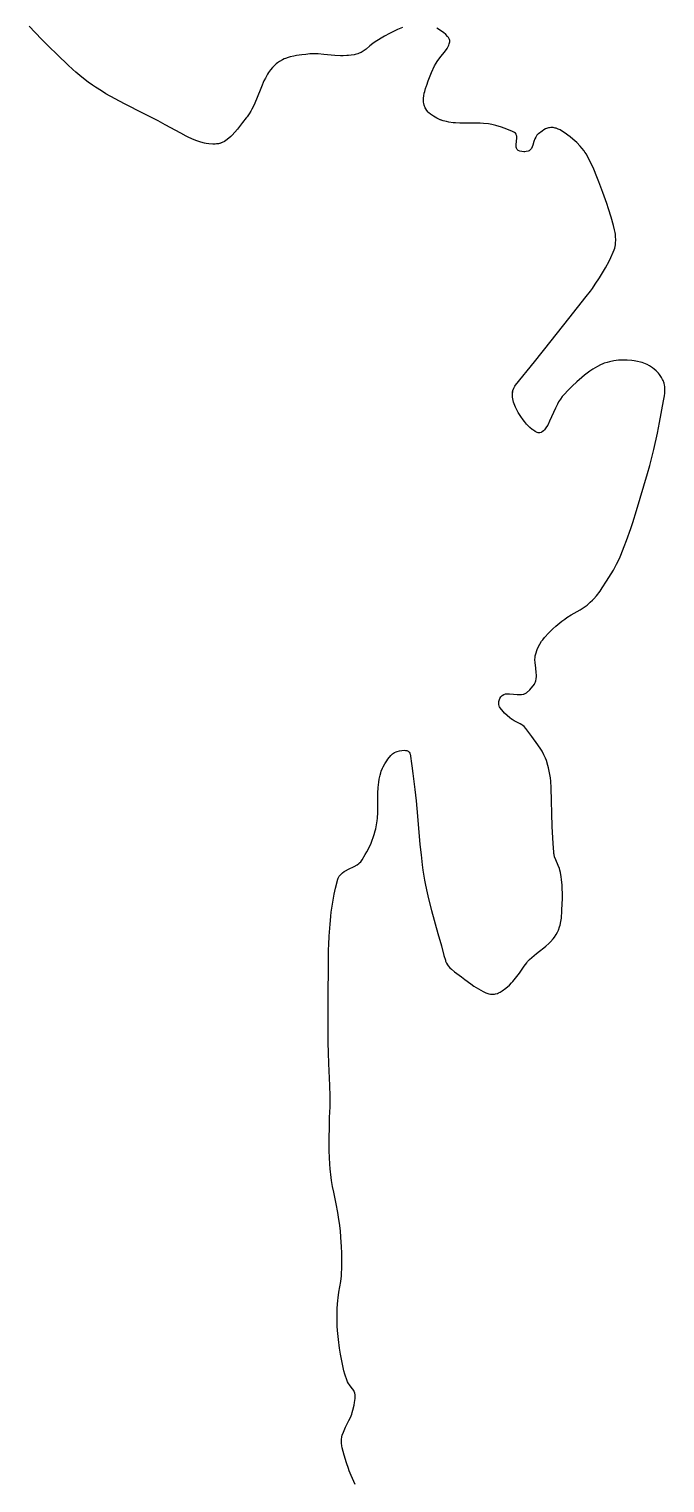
# Model space of a CAD drawing. Header units: millimetres. Extents: x 642261 to 742091, y 6812581 to 6930561.
# Drawn here: x 736033.6 to 736166.1, y 6896904 to 6897207 of the extents above; entities that cross this region are included whole.
import ezdxf

# ---------------------------------------------------------------- set-up
doc = ezdxf.new("R2010")
doc.units = ezdxf.units.MM
doc.layers.add('LimiteAreaMunicipio', color=10, linetype='Continuous')
doc.layers.add('LimiteRegional', color=10, linetype='Continuous')

# ---------------------------------------------------------------- blocks, each defined once
blk = doc.blocks.new('compartilhadora_AUTOCAD_OD_1_FMEBLOCK2')
at = {"layer": 'LimiteAreaMunicipio', "color": 7, "linetype": 'Continuous'}
for points in [[(6226.23515, -186.5613), (6225.66005, -185.3094), (6225.38015, -184.6783), (6224.99815, -183.7264), (6224.83515, -183.2464), (6224.44815, -182.0703), (6223.93505, -180.4933), (6223.71125, -179.7044), (6223.52715, -178.9172), (6223.45525, -178.5255), (6223.37615, -177.9384), (6223.36025, -177.6803), (6223.37925, -177.1663), (6223.46115, -176.6554), (6223.54635, -176.3154), (6223.77615, -175.6364), (6223.91415, -175.2974), (6224.22615, -174.6213), (6224.90815, -173.2703), (6225.23205, -172.5944), (6225.51515, -171.9153), (6225.63415, -171.5753), (6225.77705, -171.0643), (6226.01325, -170.0244), (6226.11515, -169.4893), (6226.21115, -168.6834), (6226.21815, -168.1533), (6226.20025, -167.8933), (6226.14115, -167.5114), (6226.04425, -167.2033), (6225.95025, -167.0074), (6225.71015, -166.6333), (6225.42615, -166.2722), (6225.03425, -165.7914), (6224.85225, -165.5442), (6224.62515, -165.1554), (6224.54025, -164.9494), (6224.08515, -163.5903), (6223.88125, -162.9014), (6223.63205, -161.8504), (6223.18325, -159.4084), (6222.98515, -158.1864), (6222.73515, -156.3512), (6222.55515, -154.5104), (6222.49615, -153.5863), (6222.47015, -152.9933), (6222.45025, -151.8044), (6222.46715, -150.6155), (6222.49915, -149.8224), (6222.60525, -148.2413), (6222.66625, -147.6673), (6222.84015, -146.5244), (6223.23115, -144.2423), (6223.35515, -143.0954), (6223.44915, -141.0363), (6223.46505, -140.0043), (6223.45215, -138.4563), (6223.39315, -136.9104), (6223.34615, -136.1384), (6223.14615, -133.7773), (6223.01715, -132.5994), (6222.78625, -130.8344), (6222.64015, -129.9184), (6222.29015, -128.0974), (6221.77915, -125.6783), (6221.54015, -124.4642), (6221.33315, -123.2444), (6221.24715, -122.6314), (6221.03315, -120.7694), (6220.94915, -119.8374), (6220.85615, -118.4384), (6220.80615, -117.0373), (6220.79815, -116.3373), (6220.80215, -114.7964), (6220.85415, -111.7143), (6220.91815, -110.0753), (6221.01425, -107.8914), (6221.03715, -106.7983), (6221.03325, -105.6663), (6220.97015, -103.4012), (6220.75115, -98.8713), (6220.67215, -96.6064), (6220.63315, -94.4714), (6220.60115, -90.2014), (6220.61015, -85.9304), (6220.67115, -77.3863), (6220.70315, -75.1383), (6220.73615, -74.0153), (6220.81115, -72.3324), (6220.99025, -69.8123), (6221.06815, -69.0429), (6221.16015, -68.1355), (6221.26315, -67.2973), (6221.44015, -66.0425), (6221.72415, -64.3714), (6221.88715, -63.5374), (6222.16015, -62.2873), (6222.63915, -60.4154), (6222.71515, -60.1883), (6222.77815, -60.0463), (6222.92915, -59.7823), (6223.21315, -59.4284), (6223.43715, -59.2184), (6223.59815, -59.0874), (6223.94815, -58.8444), (6224.23015, -58.6764), (6224.82715, -58.3633), (6226.05715, -57.7504), (6226.63615, -57.4083), (6226.98815, -57.1514), (6227.15215, -57.0114), (6227.37815, -56.7864), (6227.66715, -56.4064), (6228.34815, -55.2734), (6228.66915, -54.6964), (6229.12115, -53.8193), (6229.53415, -52.9244), (6229.72415, -52.4713), (6230.07015, -51.5504), (6230.22315, -51.0824), (6230.42815, -50.3724), (6230.53115, -49.9523), (6230.69315, -49.1064), (6230.80715, -48.2533), (6230.85915, -47.6824), (6230.92115, -46.5344), (6230.94815, -44.8014), (6230.97515, -42.4863), (6231.03315, -41.3314), (6231.15115, -40.1823), (6231.23915, -39.6104), (6231.41515, -38.7574), (6231.55515, -38.2553), (6231.66815, -37.9292), (6231.93315, -37.2954), (6232.08515, -36.9864), (6232.42115, -36.3823), (6232.79515, -35.7974), (6233.06315, -35.4154), (6233.63215, -34.6694), (6233.85615, -34.4384), (6234.03715, -34.2944), (6234.46115, -34.0363), (6234.77915, -33.8904), (6235.00115, -33.8054), (6235.46015, -33.6694), (6235.98015, -33.5764), (6236.47515, -33.5564), (6236.70515, -33.5763), (6236.98615, -33.6354), (6237.11315, -33.6794), (6237.28315, -33.7664), (6237.48815, -33.9413), (6237.60265, -34.1328), (6237.65615, -34.3144), (6238.03715, -36.7824), (6238.26215, -38.4303), (6238.67315, -41.7314), (6238.93615, -44.1273), (6239.08815, -45.7283), (6239.36215, -48.9334), (6239.73215, -53.2063), (6239.94805, -55.3374), (6240.20315, -57.4634), (6240.35015, -58.5235), (6240.68915, -60.6363), (6240.88515, -61.6894), (6241.21615, -63.2633), (6241.50815, -64.5054), (6242.14125, -66.9744), (6243.47125, -71.7543), (6244.18915, -74.3343), (6244.73115, -76.3393), (6245.01905, -77.3384), (6245.08615, -77.5385), (6245.25315, -77.9163), (6245.46025, -78.2683), (6245.61925, -78.4913), (6245.97825, -78.9103), (6246.28015, -79.2053), (6246.94425, -79.7573), (6248.39015, -80.7953), (6249.09815, -81.3274), (6250.34305, -82.2693), (6250.97515, -82.7044), (6251.94015, -83.3083), (6252.93215, -83.8524), (6253.44015, -84.1013), (6253.85605, -84.2593), (6254.05215, -84.3113), (6254.45615, -84.3814), (6254.76615, -84.4013), (6255.23415, -84.3803), (6255.46515, -84.3464), (6255.91215, -84.2273), (6256.12615, -84.1423), (6256.42925, -83.9813), (6256.84415, -83.7124), (6257.62725, -83.1314), (6258.35425, -82.4954), (6258.81115, -82.0423), (6259.10515, -81.7273), (6259.66915, -81.0663), (6259.94315, -80.7144), (6260.45825, -79.9912), (6261.44315, -78.5364), (6261.96415, -77.8384), (6262.16215, -77.5994), (6262.58315, -77.1454), (6263.03115, -76.7194), (6263.98715, -75.9213), (6264.65015, -75.4104), (6265.53715, -74.7233), (6265.97415, -74.3674), (6266.60815, -73.8043), (6266.91315, -73.5054), (6267.48715, -72.8644), (6267.75415, -72.5183), (6268.12325, -71.9603), (6268.40805, -71.4363), (6268.56815, -71.0814), (6268.82625, -70.3614), (6268.92715, -69.9973), (6269.08335, -69.2623), (6269.18915, -68.5193), (6269.31125, -67.0234), (6269.38525, -65.4443), (6269.40425, -64.6514), (6269.40415, -63.4603), (6269.36515, -62.2704), (6269.32915, -61.6763), (6269.21815, -60.4944), (6269.14305, -59.9063), (6269.00015, -59.0304), (6268.88505, -58.5463), (6268.78425, -58.2294), (6268.54115, -57.6043), (6268.00815, -56.3664), (6267.78425, -55.7394), (6267.67215, -55.3134), (6267.63125, -55.0973), (6267.59115, -54.7693), (6267.47115, -52.9953), (6267.29905, -49.4433), (6267.05715, -41.3704), (6266.96815, -39.9833), (6266.89625, -39.2913), (6266.74715, -38.2594), (6266.53815, -37.2353), (6266.40815, -36.7284), (6266.09125, -35.7253), (6265.90215, -35.2293), (6265.57505, -34.4944), (6265.17805, -33.7773), (6264.88615, -33.3283), (6264.27315, -32.4474), (6263.06015, -30.7014), (6262.43015, -29.8513), (6261.76215, -29.0274), (6261.40915, -28.6283), (6261.16415, -28.3943), (6260.98815, -28.2574), (6260.60815, -28.0194), (6259.37715, -27.4124), (6258.97715, -27.1824), (6258.78635, -27.0524), (6258.48725, -26.8243), (6257.91525, -26.3403), (6257.37715, -25.8264), (6257.04025, -25.4714), (6256.41815, -24.7433), (6256.27815, -24.5142), (6256.21315, -24.3403), (6256.14615, -23.9583), (6256.15915, -23.5504), (6256.18905, -23.3664), (6256.29025, -23.0073), (6256.40015, -22.7524), (6256.61515, -22.4134), (6256.74425, -22.2704), (6256.89215, -22.1414), (6257.21625, -21.9483), (6257.57315, -21.8322), (6257.82615, -21.7903), (6258.36225, -21.7714), (6259.21015, -21.8452), (6259.97515, -21.9334), (6260.35015, -21.9603), (6260.89225, -21.9493), (6261.23415, -21.8954), (6261.39715, -21.8493), (6261.63115, -21.7564), (6261.90115, -21.5877), (6262.61225, -20.9662), (6262.92015, -20.6533), (6263.33225, -20.1453), (6263.56215, -19.7774), (6263.66215, -19.5822), (6263.78915, -19.2773), (6263.85615, -19.0673), (6263.94815, -18.6434), (6263.99315, -18.2133), (6264.00115, -17.9243), (6263.97525, -17.3423), (6263.87315, -16.4633), (6263.72615, -15.2953), (6263.69615, -14.7193), (6263.72215, -14.1533), (6263.76315, -13.8744), (6263.86715, -13.4613), (6264.18315, -12.5514), (6264.36415, -12.1044), (6264.68225, -11.4514), (6265.07225, -10.8263), (6265.30015, -10.5264), (6265.71015, -10.0384), (6266.55225, -9.1223), (6267.42715, -8.2712), (6268.02915, -7.7303), (6269.28015, -6.6863), (6269.91615, -6.2104), (6270.35615, -5.9153), (6271.25815, -5.3604), (6273.08915, -4.2913), (6273.97715, -3.7173), (6274.54515, -3.2994), (6274.81915, -3.0764), (6275.21725, -2.7212), (6275.65915, -2.2844), (6275.94315, -1.9844), (6276.48615, -1.3673), (6277.24615, -0.4004), (6277.72425, 0.2686), (6278.63125, 1.6527), (6279.59415, 3.2156), (6280.05515, 4.0027), (6280.70815, 5.2006), (6281.30015, 6.4325), (6281.56815, 7.0667), (6282.29625, 8.9286), (6282.75915, 10.1738), (6283.63615, 12.6707), (6284.05415, 13.9237), (6284.85715, 16.4406), (6285.62815, 18.9726), (6287.12625, 24.0917), (6287.59715, 25.7717), (6287.89325, 26.8928), (6288.44815, 29.1376), (6289.20215, 32.5086), (6289.66115, 34.7576), (6290.50815, 39.2547), (6290.68405, 40.3347), (6290.74325, 40.8787), (6290.76915, 41.4236), (6290.76725, 41.6967), (6290.72615, 42.2427), (6290.68515, 42.5157), (6290.59315, 42.9246), (6290.40825, 43.4686), (6290.28615, 43.7397), (6290.06315, 44.1468), (6289.78825, 44.5507), (6289.63015, 44.7527), (6289.41125, 45.0097), (6288.96205, 45.4788), (6288.50115, 45.8897), (6288.18715, 46.1337), (6287.54625, 46.5537), (6287.05515, 46.8156), (6286.72315, 46.9656), (6286.05025, 47.2166), (6285.71015, 47.3187), (6285.02315, 47.4817), (6284.33025, 47.5986), (6283.86515, 47.6556), (6282.93515, 47.7306), (6282.11815, 47.7557), (6281.70625, 47.7496), (6281.08315, 47.7148), (6280.14515, 47.6027), (6279.20825, 47.4116), (6278.74215, 47.2836), (6278.12615, 47.0767), (6277.82115, 46.9576), (6277.36715, 46.7586), (6276.69715, 46.4117), (6275.75625, 45.8406), (6275.15715, 45.4396), (6274.01805, 44.5967), (6273.47615, 44.1568), (6272.43825, 43.2467), (6271.45415, 42.3076), (6270.82115, 41.6717), (6269.59725, 40.3907), (6269.38615, 40.1496), (6268.98815, 39.6146), (6268.62015, 39.0177), (6268.38815, 38.5927), (6267.95215, 37.6997), (6266.74915, 34.9907), (6266.34415, 34.1956), (6266.11845, 33.8158), (6265.84215, 33.4136), (6265.69115, 33.2267), (6265.45515, 32.9807), (6265.20815, 32.7816), (6265.07915, 32.7007), (6264.95615, 32.6437), (6264.68515, 32.5947), (6264.38615, 32.6256), (6264.17415, 32.6866), (6263.72615, 32.8957), (6263.37415, 33.1197), (6263.13515, 33.2956), (6262.65415, 33.7027), (6262.41415, 33.9297), (6261.94515, 34.4156), (6261.49715, 34.9307), (6261.21815, 35.2806), (6260.72015, 35.9707), (6260.19415, 36.8187), (6259.95315, 37.2606), (6259.62815, 37.9397), (6259.35815, 38.6287), (6259.24815, 38.9736), (6259.08425, 39.6596), (6259.03315, 39.9977), (6259.00115, 40.4955), (6259.02015, 40.9256), (6259.04715, 41.1346), (6259.11215, 41.4416), (6259.26515, 41.8826), (6259.49115, 42.2956), (6259.63315, 42.4916), (6263.60615, 47.4036), (6267.04925, 51.7408), (6270.78415, 56.4456), (6274.36515, 60.9816), (6275.23215, 62.1147), (6275.65225, 62.6876), (6276.26425, 63.5596), (6277.14415, 64.8927), (6277.97605, 66.2606), (6278.37425, 66.9596), (6279.13215, 68.3907), (6279.49305, 69.1226), (6280.01015, 70.2447), (6280.20315, 70.7426), (6280.30515, 71.0826), (6280.45125, 71.7766), (6280.49525, 72.1276), (6280.53125, 72.8347), (6280.50115, 73.5417), (6280.44815, 74.0077), (6280.39915, 74.3147), (6280.26915, 74.9178), (6280.04515, 75.7877), (6279.55715, 77.5236), (6279.02405, 79.2526), (6278.64615, 80.4027), (6277.84015, 82.6956), (6277.02415, 84.8787), (6276.60015, 85.9557), (6275.92815, 87.5556), (6275.19415, 89.1447), (6274.79825, 89.9356), (6274.40115, 90.6426), (6274.11415, 91.0887), (6273.91215, 91.3756), (6273.48515, 91.9276), (6273.14405, 92.3248), (6272.40915, 93.0827), (6271.60515, 93.8047), (6271.03115, 94.2737), (6269.79215, 95.2026), (6269.24915, 95.5547), (6268.97215, 95.7077), (6268.55315, 95.9027), (6268.13115, 96.0557), (6267.92025, 96.1137), (6267.50115, 96.1936), (6267.29315, 96.2147), (6266.98525, 96.2196), (6266.69215, 96.1867), (6266.49815, 96.1426), (6266.11215, 96.0067), (6265.92115, 95.9176), (6265.54225, 95.7067), (6265.16625, 95.4606), (6264.43015, 94.9136), (6264.31615, 94.8177), (6264.11415, 94.6057), (6263.94525, 94.3686), (6263.84715, 94.2005), (6263.68215, 93.8446), (6263.48525, 93.2826), (6263.25015, 92.5387), (6263.11715, 92.1936), (6262.95515, 91.8817), (6262.86015, 91.7417), (6262.69515, 91.5547), (6262.47115, 91.3957), (6262.29115, 91.3137), (6261.87615, 91.2057), (6261.57315, 91.1747), (6261.36725, 91.1727), (6260.95615, 91.2087), (6260.52525, 91.3127), (6260.21775, 91.4508), (6259.97815, 91.6342), (6259.82515, 91.8827), (6259.76415, 92.1298), (6259.74715, 92.3127), (6259.75605, 92.7126), (6259.88915, 94.0037), (6259.88315, 94.3986), (6259.85615, 94.5786), (6259.76415, 94.8431), (6259.64215, 95.0186), (6259.44015, 95.1677), (6259.02115, 95.3717), (6258.16525, 95.7467), (6257.29315, 96.0837), (6256.70415, 96.2886), (6255.51715, 96.6617), (6255.01315, 96.7938), (6254.67415, 96.8667), (6253.99215, 96.9807), (6252.95725, 97.0817), (6252.26025, 97.1126), (6250.85815, 97.1207), (6248.97915, 97.0995), (6248.23465, 97.1108), (6248.04015, 97.1136), (6247.10615, 97.1656), (6246.64115, 97.2106), (6245.71715, 97.3507), (6245.25915, 97.4496), (6244.57715, 97.6397), (6243.97615, 97.8557), (6243.67915, 97.9817), (6243.23515, 98.1956), (6242.57815, 98.5756), (6241.93115, 99.0326), (6241.61115, 99.2926), (6241.44615, 99.4436), (6241.16015, 99.7646), (6240.93015, 100.1076), (6240.80715, 100.3477), (6240.62415, 100.8476), (6240.53815, 101.2376), (6240.50315, 101.5026), (6240.48015, 102.0406), (6240.48915, 102.3106), (6240.54415, 102.8506), (6240.63715, 103.3816), (6240.71615, 103.7277), (6240.90115, 104.3856), (6241.06815, 104.9076), (6241.12965, 105.08), (6241.44225, 105.9556), (6241.85725, 106.9997), (6242.15125, 107.6896), (6242.76615, 109.0427), (6243.08405, 109.6217), (6243.33425, 110.0026), (6243.89215, 110.7496), (6245.04025, 112.2116), (6245.36915, 112.6936), (6245.51425, 112.9347), (6245.75415, 113.4166), (6245.84405, 113.6586), (6245.94425, 114.0782), (6245.94225, 114.3538), (6245.88805, 114.5726), (6245.82915, 114.7167), (6245.66215, 115.0017), (6245.50025, 115.2107), (6245.09715, 115.6196), (6244.61915, 116.0117), (6244.27515, 116.2627), (6243.57615, 116.7336), (6243.26925, 116.9237)], [(6236.09625, 117.0967), (6235.05815, 116.6517), (6233.41215, 115.8217), (6232.33125, 115.2237), (6231.61825, 114.8087), (6230.21425, 113.9406), (6229.90115, 113.7207), (6229.31205, 113.2296), (6228.54515, 112.5517), (6228.14015, 112.2417), (6227.70515, 111.9736), (6227.47125, 111.8606), (6227.07015, 111.6987), (6226.79915, 111.6056), (6226.25415, 111.4496), (6225.99075, 111.3988), (6225.42515, 111.2897), (6224.86515, 111.2246), (6224.48915, 111.1987), (6223.73215, 111.1786), (6223.16015, 111.1896), (6222.00815, 111.2587), (6219.68815, 111.4707), (6218.53025, 111.5506), (6217.38015, 111.5696), (6216.81015, 111.5466), (6215.96115, 111.4587), (6215.13115, 111.3467), (6214.02715, 111.1956), (6213.47815, 111.1036), (6212.66215, 110.9237), (6212.25915, 110.8086), (6211.72715, 110.6227), (6211.46415, 110.5136), (6211.07315, 110.3276), (6210.49715, 109.9926), (6210.05515, 109.6806), (6209.77925, 109.4606), (6209.26815, 108.9946), (6209.03215, 108.7497), (6208.59615, 108.2356), (6208.20215, 107.6937), (6207.96115, 107.3187), (6207.52215, 106.5397), (6207.22415, 105.9336), (6206.68715, 104.6826), (6205.69015, 102.1106), (6205.14415, 100.8426), (6204.73315, 100.0226), (6204.50815, 99.6236), (6204.14215, 99.0396), (6203.73815, 98.4776), (6203.52015, 98.2066), (6202.74615, 97.2406), (6201.69915, 95.9046), (6201.16015, 95.2576), (6200.60615, 94.6477), (6200.32315, 94.3636), (6199.88715, 93.9676), (6199.28615, 93.5096), (6198.97615, 93.3156), (6198.49615, 93.0766), (6197.99915, 92.9037), (6197.74315, 92.8456), (6197.35415, 92.7856), (6197.09315, 92.7616), (6196.56315, 92.7457), (6195.75515, 92.8016), (6195.20915, 92.8867), (6194.84315, 92.9636), (6194.10415, 93.1596), (6193.26515, 93.4417), (6192.70415, 93.6606), (6191.57815, 94.1587), (6191.01615, 94.4326), (6189.89715, 95.0137), (6186.64515, 96.8055), (6185.15115, 97.5937), (6182.15415, 99.1187), (6178.18415, 101.1366), (6176.23215, 102.1815), (6174.31415, 103.2746), (6173.37115, 103.8456), (6172.13315, 104.6366), (6171.52315, 105.0477), (6170.61915, 105.6826), (6169.29415, 106.6856), (6168.00815, 107.7556), (6167.38115, 108.3177), (6166.33115, 109.2926), (6164.26515, 111.2637), (6162.23915, 113.2606), (6160.90815, 114.6047), (6158.29015, 117.3206)]]:
    blk.add_lwpolyline(points, dxfattribs=at)

msp = doc.modelspace()

# ---------------------------------------------------------------- linework, layer by layer
at = {"layer": 'LimiteRegional', "color": 7, "linetype": 'Continuous'}
for points in [[(736111.4391, 6897207.3251), (736110.401, 6897206.8801), (736108.755, 6897206.0501), (736107.6741, 6897205.4521), (736106.9611, 6897205.0371), (736105.5571, 6897204.169), (736105.244, 6897203.9491), (736104.6549, 6897203.458), (736103.888, 6897202.7801), (736103.483, 6897202.4701), (736103.048, 6897202.202), (736102.8141, 6897202.089), (736102.413, 6897201.9271), (736102.142, 6897201.834), (736101.597, 6897201.678), (736101.3336, 6897201.6272), (736100.768, 6897201.5181), (736100.208, 6897201.453), (736099.832, 6897201.4271), (736099.075, 6897201.407), (736098.503, 6897201.418), (736097.351, 6897201.4871), (736095.031, 6897201.6991), (736093.8731, 6897201.779), (736092.723, 6897201.798), (736092.153, 6897201.775), (736091.304, 6897201.6871), (736090.474, 6897201.5751), (736089.37, 6897201.424), (736088.821, 6897201.332), (736088.005, 6897201.1521), (736087.602, 6897201.037), (736087.07, 6897200.8511), (736086.807, 6897200.742), (736086.416, 6897200.556), (736085.84, 6897200.221), (736085.398, 6897199.909), (736085.1221, 6897199.689), (736084.611, 6897199.223), (736084.375, 6897198.9781), (736083.939, 6897198.464), (736083.545, 6897197.9221), (736083.304, 6897197.5471), (736082.865, 6897196.7681), (736082.567, 6897196.162), (736082.03, 6897194.911), (736081.033, 6897192.339), (736080.487, 6897191.071), (736080.076, 6897190.251), (736079.851, 6897189.852), (736079.485, 6897189.268), (736079.081, 6897188.706), (736078.863, 6897188.435), (736078.089, 6897187.469), (736077.042, 6897186.133), (736076.503, 6897185.486), (736075.949, 6897184.8761), (736075.666, 6897184.592), (736075.23, 6897184.196), (736074.629, 6897183.738), (736074.319, 6897183.544), (736073.839, 6897183.305), (736073.342, 6897183.1321), (736073.086, 6897183.074), (736072.697, 6897183.014), (736072.436, 6897182.99), (736071.906, 6897182.9741), (736071.098, 6897183.03), (736070.552, 6897183.1151), (736070.186, 6897183.192), (736069.447, 6897183.388), (736068.608, 6897183.6701), (736068.047, 6897183.889), (736066.921, 6897184.3871), (736066.359, 6897184.661), (736065.24, 6897185.2421), (736061.988, 6897187.0339), (736060.494, 6897187.8221), (736057.497, 6897189.3471), (736053.527, 6897191.365), (736051.575, 6897192.4099), (736049.657, 6897193.503), (736048.714, 6897194.074), (736047.476, 6897194.865), (736046.866, 6897195.2761), (736045.962, 6897195.911), (736044.637, 6897196.914), (736043.351, 6897197.984), (736042.724, 6897198.5461), (736041.674, 6897199.521), (736039.608, 6897201.4921), (736037.582, 6897203.489), (736036.251, 6897204.8331), (736033.633, 6897207.549)], [(736101.578, 6896903.6671), (736101.0029, 6896904.919), (736100.723, 6896905.5501), (736100.341, 6896906.502), (736100.178, 6896906.982), (736099.791, 6896908.1581), (736099.2779, 6896909.7351), (736099.0541, 6896910.524), (736098.87, 6896911.3112), (736098.7981, 6896911.7029), (736098.719, 6896912.29), (736098.7031, 6896912.5481), (736098.7221, 6896913.0621), (736098.804, 6896913.573), (736098.8892, 6896913.913), (736099.119, 6896914.592), (736099.257, 6896914.931), (736099.569, 6896915.6071), (736100.251, 6896916.9581), (736100.5749, 6896917.634), (736100.858, 6896918.3131), (736100.977, 6896918.6531), (736101.1199, 6896919.1641), (736101.3561, 6896920.204), (736101.458, 6896920.7391), (736101.554, 6896921.545), (736101.561, 6896922.0751), (736101.5431, 6896922.3351), (736101.484, 6896922.717), (736101.3871, 6896923.0251), (736101.2931, 6896923.221), (736101.053, 6896923.5951), (736100.769, 6896923.9562), (736100.3771, 6896924.437), (736100.1951, 6896924.6842), (736099.968, 6896925.073), (736099.8831, 6896925.279), (736099.428, 6896926.6381), (736099.2241, 6896927.327), (736098.9749, 6896928.378), (736098.5261, 6896930.82), (736098.328, 6896932.042), (736098.078, 6896933.8772), (736097.898, 6896935.718), (736097.839, 6896936.6421), (736097.813, 6896937.2351), (736097.7931, 6896938.424), (736097.81, 6896939.6129), (736097.842, 6896940.406), (736097.9481, 6896941.9871), (736098.0091, 6896942.5611), (736098.183, 6896943.704), (736098.574, 6896945.9861), (736098.698, 6896947.133), (736098.792, 6896949.1921), (736098.8079, 6896950.2241), (736098.795, 6896951.7721), (736098.736, 6896953.318), (736098.689, 6896954.09), (736098.489, 6896956.4511), (736098.36, 6896957.629), (736098.1291, 6896959.394), (736097.983, 6896960.31), (736097.633, 6896962.131), (736097.122, 6896964.5501), (736096.883, 6896965.7642), (736096.676, 6896966.984), (736096.59, 6896967.597), (736096.376, 6896969.459), (736096.292, 6896970.391), (736096.199, 6896971.79), (736096.149, 6896973.1911), (736096.141, 6896973.8911), (736096.145, 6896975.432), (736096.197, 6896978.5141), (736096.261, 6896980.1531), (736096.3571, 6896982.337), (736096.38, 6896983.4301), (736096.3761, 6896984.5621), (736096.313, 6896986.8272), (736096.094, 6896991.3571), (736096.015, 6896993.622), (736095.976, 6896995.757), (736095.944, 6897000.027), (736095.953, 6897004.298), (736096.014, 6897012.8421), (736096.046, 6897015.0901), (736096.079, 6897016.2131), (736096.154, 6897017.896), (736096.3331, 6897020.4161), (736096.411, 6897021.1855), (736096.503, 6897022.0929), (736096.606, 6897022.9311), (736096.783, 6897024.1859), (736097.067, 6897025.857), (736097.23, 6897026.691), (736097.503, 6897027.9411), (736097.982, 6897029.813), (736098.058, 6897030.0401), (736098.121, 6897030.1821), (736098.272, 6897030.4461), (736098.556, 6897030.8), (736098.78, 6897031.01), (736098.941, 6897031.141), (736099.291, 6897031.384), (736099.573, 6897031.552), (736100.17, 6897031.8651), (736101.4, 6897032.478), (736101.979, 6897032.8201), (736102.331, 6897033.077), (736102.495, 6897033.217), (736102.721, 6897033.442), (736103.01, 6897033.822), (736103.691, 6897034.955), (736104.012, 6897035.532), (736104.464, 6897036.4091), (736104.877, 6897037.304), (736105.067, 6897037.7571), (736105.413, 6897038.678), (736105.566, 6897039.146), (736105.771, 6897039.856), (736105.874, 6897040.2761), (736106.036, 6897041.122), (736106.15, 6897041.9751), (736106.202, 6897042.546), (736106.264, 6897043.694), (736106.291, 6897045.427), (736106.318, 6897047.7421), (736106.376, 6897048.897), (736106.494, 6897050.0461), (736106.582, 6897050.618), (736106.758, 6897051.471), (736106.898, 6897051.9731), (736107.011, 6897052.2992), (736107.276, 6897052.933), (736107.428, 6897053.242), (736107.764, 6897053.8461), (736108.138, 6897054.431), (736108.406, 6897054.813), (736108.975, 6897055.559), (736109.199, 6897055.79), (736109.38, 6897055.934), (736109.804, 6897056.1921), (736110.122, 6897056.338), (736110.344, 6897056.423), (736110.803, 6897056.559), (736111.323, 6897056.652), (736111.818, 6897056.672), (736112.048, 6897056.6521), (736112.329, 6897056.593), (736112.456, 6897056.549), (736112.626, 6897056.462), (736112.831, 6897056.2871), (736112.9455, 6897056.0956), (736112.999, 6897055.914), (736113.38, 6897053.446), (736113.605, 6897051.7981), (736114.016, 6897048.497), (736114.279, 6897046.1011), (736114.431, 6897044.5001), (736114.705, 6897041.295), (736115.075, 6897037.0221), (736115.2909, 6897034.891), (736115.546, 6897032.765), (736115.693, 6897031.7049), (736116.032, 6897029.5921), (736116.228, 6897028.539), (736116.559, 6897026.9651), (736116.851, 6897025.723), (736117.4841, 6897023.254), (736118.8141, 6897018.4741), (736119.532, 6897015.8941), (736120.074, 6897013.8891), (736120.3619, 6897012.89), (736120.429, 6897012.6899), (736120.596, 6897012.3121), (736120.8031, 6897011.9601), (736120.9621, 6897011.7371), (736121.3211, 6897011.3181), (736121.623, 6897011.0231), (736122.2871, 6897010.4711), (736123.733, 6897009.4331), (736124.441, 6897008.901), (736125.6859, 6897007.9591), (736126.318, 6897007.524), (736127.283, 6897006.9201), (736128.275, 6897006.376), (736128.783, 6897006.1271), (736129.1989, 6897005.9691), (736129.395, 6897005.9171), (736129.799, 6897005.847), (736130.109, 6897005.8271), (736130.577, 6897005.8481), (736130.808, 6897005.882), (736131.255, 6897006.0011), (736131.469, 6897006.0861), (736131.7721, 6897006.2471), (736132.187, 6897006.516), (736132.9701, 6897007.097), (736133.6971, 6897007.733), (736134.154, 6897008.1861), (736134.448, 6897008.5011), (736135.012, 6897009.1621), (736135.286, 6897009.514), (736135.8011, 6897010.2372), (736136.786, 6897011.692), (736137.307, 6897012.39), (736137.505, 6897012.629), (736137.926, 6897013.083), (736138.374, 6897013.509), (736139.33, 6897014.3071), (736139.993, 6897014.818), (736140.88, 6897015.5051), (736141.317, 6897015.861), (736141.951, 6897016.4241), (736142.256, 6897016.723), (736142.83, 6897017.364), (736143.097, 6897017.7101), (736143.4661, 6897018.2681), (736143.7509, 6897018.7921), (736143.911, 6897019.147), (736144.1691, 6897019.867), (736144.27, 6897020.2311), (736144.4262, 6897020.9661), (736144.532, 6897021.7091), (736144.6541, 6897023.205), (736144.7281, 6897024.7841), (736144.7471, 6897025.577), (736144.747, 6897026.7681), (736144.708, 6897027.958), (736144.672, 6897028.5521), (736144.561, 6897029.734), (736144.4859, 6897030.3221), (736144.343, 6897031.198), (736144.2279, 6897031.6821), (736144.1271, 6897031.999), (736143.884, 6897032.6241), (736143.351, 6897033.862), (736143.1271, 6897034.489), (736143.015, 6897034.915), (736142.9741, 6897035.1311), (736142.934, 6897035.4591), (736142.814, 6897037.2331), (736142.6419, 6897040.7851), (736142.4, 6897048.858), (736142.311, 6897050.2451), (736142.2391, 6897050.9371), (736142.09, 6897051.969), (736141.881, 6897052.9931), (736141.751, 6897053.5), (736141.4341, 6897054.5031), (736141.245, 6897054.9991), (736140.9179, 6897055.734), (736140.5209, 6897056.4511), (736140.229, 6897056.9001), (736139.616, 6897057.781), (736138.403, 6897059.527), (736137.773, 6897060.3771), (736137.105, 6897061.201), (736136.752, 6897061.6001), (736136.507, 6897061.8341), (736136.331, 6897061.971), (736135.951, 6897062.209), (736134.72, 6897062.816), (736134.32, 6897063.046), (736134.1292, 6897063.176), (736133.8301, 6897063.4041), (736133.2581, 6897063.8881), (736132.72, 6897064.402), (736132.3831, 6897064.757), (736131.761, 6897065.4851), (736131.621, 6897065.7142), (736131.556, 6897065.8881), (736131.489, 6897066.2701), (736131.502, 6897066.678), (736131.5319, 6897066.862), (736131.6331, 6897067.2211), (736131.743, 6897067.476), (736131.958, 6897067.815), (736132.0871, 6897067.958), (736132.235, 6897068.087), (736132.5591, 6897068.2801), (736132.916, 6897068.3962), (736133.169, 6897068.4381), (736133.7051, 6897068.457), (736134.553, 6897068.3832), (736135.318, 6897068.295), (736135.693, 6897068.2681), (736136.2351, 6897068.2791), (736136.577, 6897068.333), (736136.74, 6897068.3791), (736136.974, 6897068.472), (736137.244, 6897068.6407), (736137.9551, 6897069.2622), (736138.263, 6897069.5751), (736138.6751, 6897070.0831), (736138.905, 6897070.451), (736139.005, 6897070.6462), (736139.132, 6897070.9511), (736139.199, 6897071.1611), (736139.291, 6897071.585), (736139.336, 6897072.0151), (736139.344, 6897072.3041), (736139.3181, 6897072.8861), (736139.216, 6897073.7651), (736139.069, 6897074.9331), (736139.039, 6897075.5091), (736139.065, 6897076.0751), (736139.106, 6897076.354), (736139.21, 6897076.7671), (736139.526, 6897077.677), (736139.707, 6897078.124), (736140.0251, 6897078.777), (736140.4151, 6897079.4021), (736140.643, 6897079.702), (736141.053, 6897080.19), (736141.8951, 6897081.1061), (736142.77, 6897081.9572), (736143.372, 6897082.4981), (736144.623, 6897083.5421), (736145.259, 6897084.018), (736145.699, 6897084.3131), (736146.601, 6897084.868), (736148.432, 6897085.9371), (736149.32, 6897086.5111), (736149.888, 6897086.929), (736150.162, 6897087.152), (736150.5601, 6897087.5072), (736151.002, 6897087.944), (736151.286, 6897088.244), (736151.829, 6897088.8611), (736152.589, 6897089.828), (736153.0671, 6897090.497), (736153.9741, 6897091.8811), (736154.937, 6897093.444), (736155.398, 6897094.2311), (736156.051, 6897095.429), (736156.643, 6897096.6609), (736156.911, 6897097.2951), (736157.6391, 6897099.157), (736158.102, 6897100.4022), (736158.979, 6897102.8991), (736159.397, 6897104.1521), (736160.2, 6897106.669), (736160.971, 6897109.201), (736162.4691, 6897114.3201), (736162.94, 6897116.0001), (736163.2361, 6897117.1212), (736163.791, 6897119.366), (736164.545, 6897122.737), (736165.004, 6897124.986), (736165.851, 6897129.4831), (736166.0269, 6897130.5631), (736166.0861, 6897131.1071), (736166.112, 6897131.652), (736166.1101, 6897131.9251), (736166.069, 6897132.4711), (736166.028, 6897132.7441), (736165.936, 6897133.153), (736165.7511, 6897133.697), (736165.629, 6897133.9681), (736165.406, 6897134.3752), (736165.1311, 6897134.7791), (736164.973, 6897134.9811), (736164.7541, 6897135.2381), (736164.3049, 6897135.7072), (736163.844, 6897136.1181), (736163.53, 6897136.3621), (736162.8891, 6897136.7821), (736162.398, 6897137.044), (736162.066, 6897137.194), (736161.3931, 6897137.445), (736161.053, 6897137.5471), (736160.366, 6897137.7101), (736159.6731, 6897137.827), (736159.208, 6897137.884), (736158.278, 6897137.959), (736157.461, 6897137.9841), (736157.0491, 6897137.978), (736156.426, 6897137.9432), (736155.488, 6897137.8311), (736154.5511, 6897137.64), (736154.085, 6897137.512), (736153.469, 6897137.3051), (736153.164, 6897137.186), (736152.71, 6897136.987), (736152.04, 6897136.6401), (736151.0991, 6897136.069), (736150.5, 6897135.668), (736149.3609, 6897134.8251), (736148.819, 6897134.3852), (736147.7811, 6897133.4751), (736146.797, 6897132.536), (736146.164, 6897131.9001), (736144.9401, 6897130.6191), (736144.729, 6897130.378), (736144.331, 6897129.843), (736143.963, 6897129.2461), (736143.731, 6897128.8211), (736143.295, 6897127.9281), (736142.092, 6897125.2191), (736141.687, 6897124.424), (736141.4613, 6897124.0442), (736141.185, 6897123.642), (736141.034, 6897123.4551), (736140.798, 6897123.2091), (736140.551, 6897123.01), (736140.422, 6897122.9291), (736140.299, 6897122.8721), (736140.028, 6897122.8231), (736139.729, 6897122.854), (736139.517, 6897122.915), (736139.069, 6897123.1241), (736138.717, 6897123.3481), (736138.478, 6897123.524), (736137.997, 6897123.9311), (736137.757, 6897124.1581), (736137.288, 6897124.644), (736136.84, 6897125.1591), (736136.561, 6897125.509), (736136.063, 6897126.1991), (736135.537, 6897127.0471), (736135.296, 6897127.489), (736134.971, 6897128.1681), (736134.701, 6897128.8571), (736134.591, 6897129.202), (736134.4271, 6897129.888), (736134.376, 6897130.2261), (736134.344, 6897130.7239), (736134.363, 6897131.154), (736134.39, 6897131.363), (736134.455, 6897131.67), (736134.608, 6897132.111), (736134.834, 6897132.524), (736134.976, 6897132.72), (736138.949, 6897137.632), (736142.3921, 6897141.9692), (736146.127, 6897146.674), (736149.708, 6897151.21), (736150.575, 6897152.3431), (736150.9951, 6897152.916), (736151.6071, 6897153.788), (736152.487, 6897155.1211), (736153.3189, 6897156.489), (736153.7171, 6897157.188), (736154.475, 6897158.6191), (736154.8359, 6897159.351), (736155.353, 6897160.4731), (736155.546, 6897160.971), (736155.648, 6897161.311), (736155.7941, 6897162.005), (736155.8381, 6897162.356), (736155.8741, 6897163.0631), (736155.844, 6897163.7701), (736155.791, 6897164.2361), (736155.742, 6897164.5431), (736155.612, 6897165.1462), (736155.388, 6897166.0161), (736154.9, 6897167.752), (736154.3669, 6897169.481), (736153.989, 6897170.6311), (736153.183, 6897172.924), (736152.367, 6897175.1071), (736151.943, 6897176.1841), (736151.271, 6897177.784), (736150.537, 6897179.3731), (736150.1411, 6897180.164), (736149.744, 6897180.871), (736149.457, 6897181.3171), (736149.255, 6897181.604), (736148.828, 6897182.156), (736148.4869, 6897182.5532), (736147.752, 6897183.3111), (736146.948, 6897184.0331), (736146.374, 6897184.5021), (736145.135, 6897185.431), (736144.592, 6897185.7831), (736144.315, 6897185.9361), (736143.896, 6897186.1311), (736143.474, 6897186.2841), (736143.2631, 6897186.3421), (736142.844, 6897186.422), (736142.636, 6897186.4431), (736142.3281, 6897186.448), (736142.035, 6897186.4151), (736141.841, 6897186.371), (736141.455, 6897186.2351), (736141.264, 6897186.146), (736140.8851, 6897185.9351), (736140.5091, 6897185.689), (736139.773, 6897185.142), (736139.659, 6897185.0461), (736139.457, 6897184.8341), (736139.2881, 6897184.597), (736139.19, 6897184.4289), (736139.025, 6897184.073), (736138.8281, 6897183.511), (736138.593, 6897182.7671), (736138.46, 6897182.422), (736138.298, 6897182.1101), (736138.203, 6897181.9701), (736138.038, 6897181.7831), (736137.814, 6897181.6241), (736137.634, 6897181.5421), (736137.219, 6897181.4341), (736136.916, 6897181.4031), (736136.7101, 6897181.4011), (736136.299, 6897181.4371), (736135.8681, 6897181.5411), (736135.5606, 6897181.6792), (736135.321, 6897181.8626), (736135.168, 6897182.1111), (736135.107, 6897182.3582), (736135.09, 6897182.5411), (736135.0989, 6897182.941), (736135.232, 6897184.2321), (736135.226, 6897184.627), (736135.199, 6897184.807), (736135.107, 6897185.0715), (736134.985, 6897185.247), (736134.783, 6897185.3961), (736134.364, 6897185.6001), (736133.5081, 6897185.9751), (736132.636, 6897186.3121), (736132.047, 6897186.517), (736130.86, 6897186.8901), (736130.356, 6897187.0222), (736130.017, 6897187.0951), (736129.335, 6897187.2091), (736128.3001, 6897187.3101), (736127.6031, 6897187.341), (736126.201, 6897187.3491), (736124.322, 6897187.3279), (736123.5775, 6897187.3392), (736123.383, 6897187.342), (736122.449, 6897187.394), (736121.984, 6897187.439), (736121.06, 6897187.5791), (736120.602, 6897187.678), (736119.92, 6897187.8681), (736119.319, 6897188.0841), (736119.022, 6897188.2101), (736118.578, 6897188.424), (736117.921, 6897188.804), (736117.274, 6897189.261), (736116.954, 6897189.521), (736116.789, 6897189.672), (736116.503, 6897189.993), (736116.273, 6897190.336), (736116.15, 6897190.5761), (736115.967, 6897191.076), (736115.881, 6897191.466), (736115.846, 6897191.731), (736115.823, 6897192.269), (736115.832, 6897192.539), (736115.887, 6897193.079), (736115.98, 6897193.61), (736116.059, 6897193.9561), (736116.244, 6897194.614), (736116.411, 6897195.136), (736116.4725, 6897195.3084), (736116.7851, 6897196.184), (736117.2001, 6897197.2281), (736117.4941, 6897197.918), (736118.109, 6897199.2711), (736118.4269, 6897199.8501), (736118.6771, 6897200.231), (736119.235, 6897200.978), (736120.3831, 6897202.44), (736120.712, 6897202.922), (736120.8571, 6897203.1631), (736121.097, 6897203.645), (736121.1869, 6897203.887), (736121.2871, 6897204.3066), (736121.2851, 6897204.5822), (736121.2309, 6897204.801), (736121.172, 6897204.9451), (736121.005, 6897205.2301), (736120.8431, 6897205.4391), (736120.44, 6897205.848), (736119.962, 6897206.2401), (736119.618, 6897206.4911), (736118.919, 6897206.962), (736118.6121, 6897207.1521)]]:
    msp.add_lwpolyline(points, dxfattribs=at)

# ---------------------------------------------------------------- block references
at = {"layer": 'LimiteAreaMunicipio', "color": 7, "linetype": 'Continuous'}
msp.add_blockref('compartilhadora_AUTOCAD_OD_1_FMEBLOCK2', (729875.3428, 6897090.2284), dxfattribs=at)

doc.saveas('drawing.dxf')
